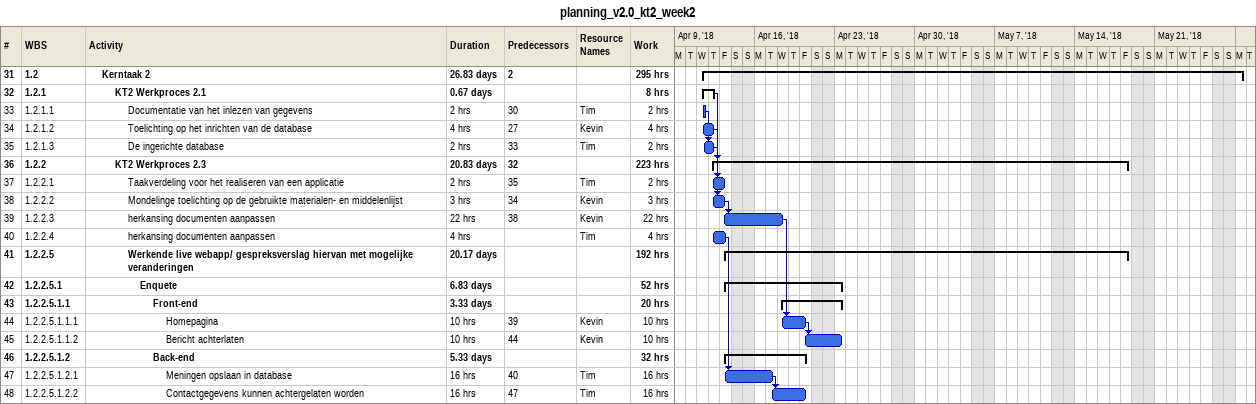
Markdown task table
planning_v2.0_kt2_week2

| ID | WBS | Task | Duration | Start | Finish | Predecessors | Resources | Work (h) |
|---|---|---|---|---|---|---|---|---|
| 31 | 1.2 | **Kerntaak 2** | 26.83d | 2018-04-11 | 2018-05-28 | 2 |  | 295 |
| 32 | 1.2.1 | **KT2 Werkproces 2.1** | 0.67d | 2018-04-11 | 2018-04-12 |  |  | 8 |
| 33 | 1.2.1.1 | Documentatie van het inlezen van gegevens | 2h | 2018-04-11 | 2018-04-11 | 30 | Tim | 2 |
| 34 | 1.2.1.2 | Toelichting op het inrichten van de database | 4h | 2018-04-11 | 2018-04-12 | 27 | Kevin | 4 |
| 35 | 1.2.1.3 | De ingerichte database | 2h | 2018-04-11 | 2018-04-12 | 33 | Tim | 2 |
| 36 | 1.2.2 | **KT2 Werkproces 2.3** | 20.83d | 2018-04-12 | 2018-05-18 | 32 |  | 223 |
| 37 | 1.2.2.1 | Taakverdeling voor het realiseren van een applicatie | 2h | 2018-04-12 | 2018-04-13 | 35 | Tim | 2 |
| 38 | 1.2.2.2 | Mondelinge toelichting op de gebruikte materialen- en middelenlijst | 3h | 2018-04-12 | 2018-04-13 | 34 | Kevin | 3 |
| 39 | 1.2.2.3 | herkansing documenten aanpassen | 22h | 2018-04-13 | 2018-04-18 | 38 | Kevin | 22 |
| 40 | 1.2.2.4 | herkansing documenten aanpassen | 4h | 2018-04-12 | 2018-04-13 |  | Tim | 4 |
| 41 | 1.2.2.5 | **Werkende live webapp/ gespreksverslag hiervan met mogelijke veranderingen** | 20.17d | 2018-04-13 | 2018-05-18 |  |  | 192 |
| 42 | 1.2.2.5.1 | **Enquete** | 6.83d | 2018-04-13 | 2018-04-23 |  |  | 52 |
| 43 | 1.2.2.5.1.1 | **Front-end** | 3.33d | 2018-04-18 | 2018-04-23 |  |  | 20 |
| 44 | 1.2.2.5.1.1.1 | Homepagina | 10h | 2018-04-18 | 2018-04-20 | 39 | Kevin | 10 |
| 45 | 1.2.2.5.1.1.2 | Bericht achterlaten | 10h | 2018-04-20 | 2018-04-23 | 44 | Kevin | 10 |
| 46 | 1.2.2.5.1.2 | **Back-end** | 5.33d | 2018-04-13 | 2018-04-20 |  |  | 32 |
| 47 | 1.2.2.5.1.2.1 | Meningen opslaan in database | 16h | 2018-04-13 | 2018-04-17 | 40 | Tim | 16 |
| 48 | 1.2.2.5.1.2.2 | Contactgegevens kunnen achtergelaten worden | 16h | 2018-04-17 | 2018-04-20 | 47 | Tim | 16 |
